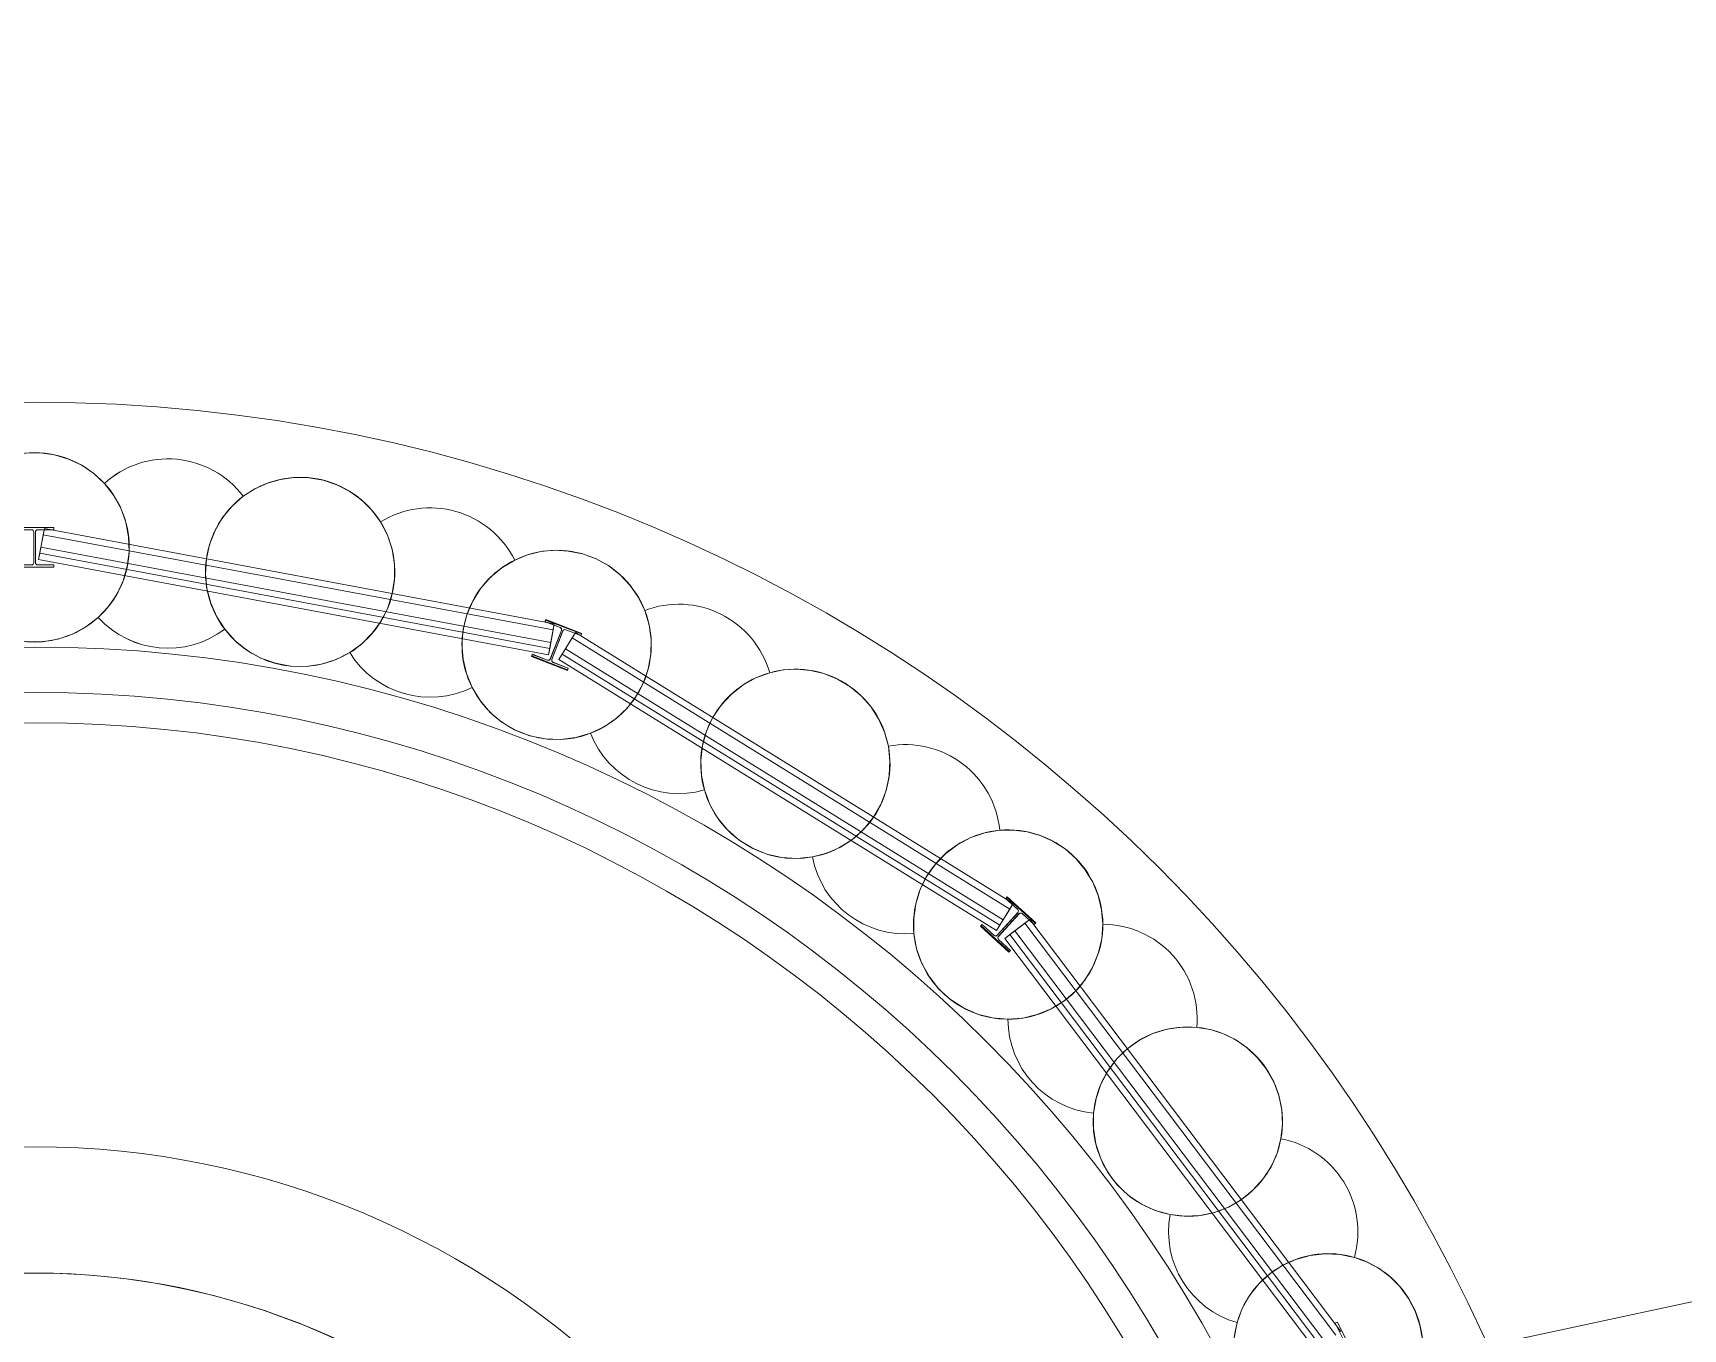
# Model space of a CAD drawing. Header units: metres. Extents: x 1753726 to 1755216, y 5920592 to 5921703.
# Drawn here: x 1754506.63 to 1754513.17, y 5921242.94 to 5921248.07 of the extents above; entities that cross this region are included whole.
import ezdxf

# ---------------------------------------------------------------- set-up
doc = ezdxf.new("R2010")
doc.units = ezdxf.units.M
doc.linetypes.add('HIDDEN2', pattern=[4.7625, 3.175, -1.5875])
for name, color, linetype, lineweight in [('A-FLOR-____-OTLN', 9, 'Continuous', 9), ('A-WALL-____-OTLN', 2, 'Continuous', 9), ('P-PIPE-____-OTLN', 6, 'HIDDEN2', 18), ('S-BEAM-____-OTLN', 7, 'Continuous', 9), ('S-FNDN-____-OTLN', 7, 'Continuous', 9)]:
    doc.layers.add(name, color=color, linetype=linetype, lineweight=lineweight)

# ---------------------------------------------------------------- blocks, each defined once
blk = doc.blocks.new('308492-ARUP-TUTB-MOD-0001_rvt-1-X-ARUP-GL-HERNE_BAY_ALIGNMENT')
at = {"layer": 'P-PIPE-____-OTLN'}
blk.add_line((1754602.3352, 5921262.139), (1754508.564, 5921242.0535), dxfattribs=at)
blk = doc.blocks.new('Arup_Beam_Steel I Section_UC_AU1 - 150UC30-4470260-X-ARUP-GL-HERNE_BAY_ALIGNMENT')
at = {"layer": 'S-BEAM-____-OTLN'}
for p, q in [((1754506.7128, 5921246.1148), (1754506.5598, 5921246.1148)), ((1754506.5598, 5921246.1148), (1754506.5598, 5921246.1054)), ((1754506.5598, 5921246.1054), (1754506.5598, 5921246.1148)), ((1754506.5598, 5921246.1148), (1754506.7128, 5921246.1148)), ((1754506.5598, 5921246.1054), (1754506.6241, 5921246.1054)), ((1754506.6241, 5921246.1054), (1754506.5598, 5921246.1054)), ((1754506.633, 5921246.0965), (1754506.633, 5921245.9751)), ((1754506.633, 5921245.9751), (1754506.633, 5921246.0965)), ((1754506.6396, 5921245.9751), (1754506.6396, 5921246.0965)), ((1754506.6396, 5921246.0965), (1754506.6396, 5921245.9751)), ((1754506.6485, 5921246.1054), (1754506.7128, 5921246.1054)), ((1754506.7128, 5921246.1054), (1754506.6485, 5921246.1054)), ((1754506.7128, 5921246.1054), (1754506.7128, 5921246.1148)), ((1754506.7128, 5921246.1148), (1754506.7128, 5921246.1054)), ((1754506.6241, 5921245.9662), (1754506.5598, 5921245.9662)), ((1754506.5598, 5921245.9662), (1754506.5598, 5921245.9568)), ((1754506.5598, 5921245.9568), (1754506.5598, 5921245.9662)), ((1754506.5598, 5921245.9662), (1754506.6241, 5921245.9662)), ((1754506.5598, 5921245.9568), (1754506.7128, 5921245.9568)), ((1754506.7128, 5921245.9568), (1754506.5598, 5921245.9568)), ((1754506.7128, 5921245.9662), (1754506.6485, 5921245.9662)), ((1754506.6485, 5921245.9662), (1754506.7128, 5921245.9662)), ((1754506.7128, 5921245.9568), (1754506.7128, 5921245.9662)), ((1754506.7128, 5921245.9662), (1754506.7128, 5921245.9568))]:
    blk.add_line(p, q, dxfattribs=at)
blk.add_arc((1754506.6241, 5921246.0965), 0.0089, 0, 90, dxfattribs=at)
blk.add_arc((1754506.6241, 5921246.0965), 0.0089, 0, 90, dxfattribs=at)
for centre, start_param, end_param in [((1754506.6485, 5921246.0965), 1.570796, 3.141593), ((1754506.6485, 5921246.0965), 1.570796, 3.141593), ((1754506.6241, 5921245.9751), 4.712389, 6.283185), ((1754506.6241, 5921245.9751), 4.712389, 6.283185), ((1754506.6485, 5921245.9751), 3.141593, 4.712389), ((1754506.6485, 5921245.9751), 3.141593, 4.712389)]:
    blk.add_ellipse(centre, major_axis=(0.0089, 0), ratio=1, start_param=start_param, end_param=end_param, dxfattribs=at)
blk = doc.blocks.new('Arup_Beam_Steel I Section_UC_AU1 - 150UC23_4-4492548-X-ARUP-GL-HERNE_BAY_ALIGNMENT')
at = {"layer": 'S-BEAM-____-OTLN'}
for p, q in [((1754508.6609, 5921245.7475), (1754508.6585, 5921245.7412)), ((1754508.6585, 5921245.7412), (1754508.6609, 5921245.7475)), ((1754508.6585, 5921245.7412), (1754508.7182, 5921245.718)), ((1754508.7182, 5921245.718), (1754508.6585, 5921245.7412)), ((1754508.8027, 5921245.6926), (1754508.6609, 5921245.7475)), ((1754508.6609, 5921245.7475), (1754508.8027, 5921245.6926)), ((1754508.7233, 5921245.7065), (1754508.6797, 5921245.5941)), ((1754508.6797, 5921245.5941), (1754508.7233, 5921245.7065)), ((1754508.6854, 5921245.5919), (1754508.729, 5921245.7043)), ((1754508.729, 5921245.7043), (1754508.6854, 5921245.5919)), ((1754508.7405, 5921245.7094), (1754508.8002, 5921245.6863)), ((1754508.8002, 5921245.6863), (1754508.7405, 5921245.7094)), ((1754508.8002, 5921245.6863), (1754508.8027, 5921245.6926)), ((1754508.8027, 5921245.6926), (1754508.8002, 5921245.6863)), ((1754508.6085, 5921245.6121), (1754508.606, 5921245.6058)), ((1754508.606, 5921245.6058), (1754508.6085, 5921245.6121)), ((1754508.606, 5921245.6058), (1754508.7478, 5921245.5509)), ((1754508.7478, 5921245.5509), (1754508.606, 5921245.6058)), ((1754508.6682, 5921245.589), (1754508.6085, 5921245.6121)), ((1754508.6085, 5921245.6121), (1754508.6682, 5921245.589)), ((1754508.7502, 5921245.5572), (1754508.6905, 5921245.5804)), ((1754508.6905, 5921245.5804), (1754508.7502, 5921245.5572)), ((1754508.7478, 5921245.5509), (1754508.7502, 5921245.5572)), ((1754508.7502, 5921245.5572), (1754508.7478, 5921245.5509))]:
    blk.add_line(p, q, dxfattribs=at)
for centre, major_axis, start_param, end_param in [((1754508.715, 5921245.7097), (0.00486, 0.00746), 4.920289, 6.491085), ((1754508.715, 5921245.7097), (0.00486, 0.00746), 4.920289, 6.491085), ((1754508.7373, 5921245.7011), (0.00871, 0.00184), 0.993298, 2.564094), ((1754508.7373, 5921245.7011), (0.00871, 0.00184), 0.993298, 2.564094), ((1754508.6714, 5921245.5973), (0.00848, 0.00269), 4.036193, 5.606989), ((1754508.6714, 5921245.5973), (0.00848, 0.00269), 4.036193, 5.606989), ((1754508.6937, 5921245.5887), (0.00557, 0.00694), 1.877394, 3.44819), ((1754508.6937, 5921245.5887), (0.00557, 0.00694), 1.877394, 3.44819)]:
    blk.add_ellipse(centre, major_axis=major_axis, ratio=1, start_param=start_param, end_param=end_param, dxfattribs=at)
blk = doc.blocks.new('Arup_Beam_Steel I Section_UC_AU1 - 150UC23_4-4492549-X-ARUP-GL-HERNE_BAY_ALIGNMENT')
at = {"layer": 'S-BEAM-____-OTLN'}
for p, q in [((1754510.4882, 5921244.649), (1754510.4836, 5921244.644)), ((1754510.4836, 5921244.644), (1754510.4882, 5921244.649)), ((1754510.4836, 5921244.644), (1754510.531, 5921244.6008)), ((1754510.531, 5921244.6008), (1754510.4836, 5921244.644)), ((1754510.6005, 5921244.5466), (1754510.4882, 5921244.649)), ((1754510.4882, 5921244.649), (1754510.6005, 5921244.5466)), ((1754510.5315, 5921244.5882), (1754510.4503, 5921244.4991)), ((1754510.4503, 5921244.4991), (1754510.5315, 5921244.5882)), ((1754510.4548, 5921244.495), (1754510.536, 5921244.5841)), ((1754510.536, 5921244.5841), (1754510.4548, 5921244.495)), ((1754510.5486, 5921244.5847), (1754510.5959, 5921244.5416)), ((1754510.5959, 5921244.5416), (1754510.5486, 5921244.5847)), ((1754510.3904, 5921244.5417), (1754510.3858, 5921244.5367)), ((1754510.3858, 5921244.5367), (1754510.3904, 5921244.5417)), ((1754510.3858, 5921244.5367), (1754510.4981, 5921244.4343)), ((1754510.4981, 5921244.4343), (1754510.3858, 5921244.5367)), ((1754510.4377, 5921244.4985), (1754510.3904, 5921244.5417)), ((1754510.3904, 5921244.5417), (1754510.4377, 5921244.4985)), ((1754510.5959, 5921244.5416), (1754510.6005, 5921244.5466)), ((1754510.6005, 5921244.5466), (1754510.5959, 5921244.5416)), ((1754510.5027, 5921244.4393), (1754510.4554, 5921244.4824)), ((1754510.4554, 5921244.4824), (1754510.5027, 5921244.4393)), ((1754510.4981, 5921244.4343), (1754510.5027, 5921244.4393)), ((1754510.5027, 5921244.4393), (1754510.4981, 5921244.4343))]:
    blk.add_line(p, q, dxfattribs=at)
for centre, major_axis, start_param, end_param in [((1754510.525, 5921244.5942), (0.00504, 0.00734), 4.574614, 6.14541), ((1754510.525, 5921244.5942), (0.00504, 0.00734), 4.574614, 6.14541), ((1754510.5426, 5921244.5781), (0.00504, 0.00734), 6.14541, 7.716206), ((1754510.5426, 5921244.5781), (0.00504, 0.00734), 6.14541, 7.716206), ((1754510.4437, 5921244.5051), (-0.00882, 0.00122), 0.969373, 2.54017), ((1754510.4437, 5921244.5051), (-0.00882, 0.00122), 0.969373, 2.54017), ((1754510.4614, 5921244.489), (-0.00108, 0.00883), 0.7098, 2.280597), ((1754510.4614, 5921244.489), (-0.00108, 0.00883), 0.7098, 2.280597)]:
    blk.add_ellipse(centre, major_axis=major_axis, ratio=1, start_param=start_param, end_param=end_param, dxfattribs=at)
blk = doc.blocks.new('Arup_Beam_Steel I Section_UC_AU1 - 150UC30-4470261-X-ARUP-GL-HERNE_BAY_ALIGNMENT')
at = {"layer": 'S-BEAM-____-OTLN'}
for p, q in [((1754508.6616, 5921245.7505), (1754508.6582, 5921245.7417)), ((1754508.6582, 5921245.7417), (1754508.6616, 5921245.7505)), ((1754508.6582, 5921245.7417), (1754508.7181, 5921245.7185)), ((1754508.7181, 5921245.7185), (1754508.6582, 5921245.7417)), ((1754508.8042, 5921245.6952), (1754508.6616, 5921245.7505)), ((1754508.6616, 5921245.7505), (1754508.8042, 5921245.6952)), ((1754508.7232, 5921245.707), (1754508.6794, 5921245.5938)), ((1754508.6794, 5921245.5938), (1754508.7232, 5921245.707)), ((1754508.6855, 5921245.5914), (1754508.7294, 5921245.7046)), ((1754508.7294, 5921245.7046), (1754508.6855, 5921245.5914)), ((1754508.7409, 5921245.7097), (1754508.8008, 5921245.6865)), ((1754508.8008, 5921245.6865), (1754508.7409, 5921245.7097)), ((1754508.8008, 5921245.6865), (1754508.8042, 5921245.6952)), ((1754508.8042, 5921245.6952), (1754508.8008, 5921245.6865)), ((1754508.6079, 5921245.6119), (1754508.6045, 5921245.6032)), ((1754508.6045, 5921245.6032), (1754508.6079, 5921245.6119)), ((1754508.6045, 5921245.6032), (1754508.7472, 5921245.5479)), ((1754508.7472, 5921245.5479), (1754508.6045, 5921245.6032)), ((1754508.6678, 5921245.5887), (1754508.6079, 5921245.6119)), ((1754508.6079, 5921245.6119), (1754508.6678, 5921245.5887)), ((1754508.7506, 5921245.5567), (1754508.6906, 5921245.5799)), ((1754508.6906, 5921245.5799), (1754508.7506, 5921245.5567)), ((1754508.7472, 5921245.5479), (1754508.7506, 5921245.5567)), ((1754508.7506, 5921245.5567), (1754508.7472, 5921245.5479))]:
    blk.add_line(p, q, dxfattribs=at)
for centre, major_axis, start_param, end_param in [((1754508.7149, 5921245.7102), (0.00486, 0.00746), 4.920289, 6.491085), ((1754508.7149, 5921245.7102), (0.00486, 0.00746), 4.920289, 6.491085), ((1754508.7377, 5921245.7014), (-0.00097, 0.00885), 5.804384, 7.375181), ((1754508.7377, 5921245.7014), (-0.00097, 0.00885), 5.804384, 7.375181), ((1754508.6711, 5921245.597), (0.00021, 0.0089), 2.795918, 4.366714), ((1754508.6711, 5921245.597), (0.00021, 0.0089), 2.795918, 4.366714), ((1754508.6938, 5921245.5882), (0.0036, 0.00814), 1.617821, 3.188617), ((1754508.6938, 5921245.5882), (0.0036, 0.00814), 1.617821, 3.188617)]:
    blk.add_ellipse(centre, major_axis=major_axis, ratio=1, start_param=start_param, end_param=end_param, dxfattribs=at)
blk = doc.blocks.new('Arup_Beam_Steel I Section_UC_AU1 - 150UC30-4470262-X-ARUP-GL-HERNE_BAY_ALIGNMENT')
at = {"layer": 'S-BEAM-____-OTLN'}
for p, q in [((1754510.4898, 5921244.6515), (1754510.4835, 5921244.6446)), ((1754510.4835, 5921244.6446), (1754510.4898, 5921244.6515)), ((1754510.4835, 5921244.6446), (1754510.531, 5921244.6013)), ((1754510.531, 5921244.6013), (1754510.4835, 5921244.6446)), ((1754510.6029, 5921244.5485), (1754510.4898, 5921244.6515)), ((1754510.4898, 5921244.6515), (1754510.6029, 5921244.5485)), ((1754510.5316, 5921244.5887), (1754510.4498, 5921244.499)), ((1754510.4498, 5921244.499), (1754510.5316, 5921244.5887)), ((1754510.4547, 5921244.4945), (1754510.5365, 5921244.5843)), ((1754510.5365, 5921244.5843), (1754510.4547, 5921244.4945)), ((1754510.5491, 5921244.5848), (1754510.5966, 5921244.5415)), ((1754510.5966, 5921244.5415), (1754510.5491, 5921244.5848)), ((1754510.3897, 5921244.5417), (1754510.3834, 5921244.5348)), ((1754510.3834, 5921244.5348), (1754510.3897, 5921244.5417)), ((1754510.3834, 5921244.5348), (1754510.4965, 5921244.4317)), ((1754510.4965, 5921244.4317), (1754510.3834, 5921244.5348)), ((1754510.4373, 5921244.4984), (1754510.3897, 5921244.5417)), ((1754510.3897, 5921244.5417), (1754510.4373, 5921244.4984)), ((1754510.5966, 5921244.5415), (1754510.6029, 5921244.5485)), ((1754510.6029, 5921244.5485), (1754510.5966, 5921244.5415)), ((1754510.5028, 5921244.4386), (1754510.4553, 5921244.482)), ((1754510.4553, 5921244.482), (1754510.5028, 5921244.4386)), ((1754510.4965, 5921244.4317), (1754510.5028, 5921244.4386)), ((1754510.5028, 5921244.4386), (1754510.4965, 5921244.4317))]:
    blk.add_line(p, q, dxfattribs=at)
for centre, major_axis, start_param, end_param in [((1754510.525, 5921244.5947), (-0.0083, 0.00322), 2.771993, 4.34279), ((1754510.525, 5921244.5947), (-0.0083, 0.00322), 2.771993, 4.34279), ((1754510.5431, 5921244.5783), (-0.00537, 0.0071), 4.896364, 6.467161), ((1754510.5431, 5921244.5783), (-0.00537, 0.0071), 4.896364, 6.467161), ((1754510.4433, 5921244.505), (-0.0083, 0.00322), 1.201197, 2.771993), ((1754510.4433, 5921244.505), (-0.0083, 0.00322), 1.201197, 2.771993), ((1754510.4613, 5921244.4885), (-0.0083, 0.00322), 5.913586, 7.484382), ((1754510.4613, 5921244.4885), (-0.0083, 0.00322), 5.913586, 7.484382)]:
    blk.add_ellipse(centre, major_axis=major_axis, ratio=1, start_param=start_param, end_param=end_param, dxfattribs=at)
blk = doc.blocks.new('Arup_Beam_Steel I Section_UC_AU1 - 150UC30-4470263-X-ARUP-GL-HERNE_BAY_ALIGNMENT')
at = {"layer": 'S-BEAM-____-OTLN'}
for p, q in [((1754511.7977, 5921242.9663), (1754511.7893, 5921242.9622)), ((1754511.7893, 5921242.9622), (1754511.7977, 5921242.9663)), ((1754511.7893, 5921242.9622), (1754511.8179, 5921242.9046)), ((1754511.8179, 5921242.9046), (1754511.7893, 5921242.9622)), ((1754511.8659, 5921242.8294), (1754511.7977, 5921242.9663)), ((1754511.7977, 5921242.9663), (1754511.8659, 5921242.8294)), ((1754511.6647, 5921242.9001), (1754511.6562, 5921242.8959)), ((1754511.6562, 5921242.8959), (1754511.6647, 5921242.9001)), ((1754511.6562, 5921242.8959), (1754511.7244, 5921242.759)), ((1754511.7244, 5921242.759), (1754511.6562, 5921242.8959)), ((1754511.6933, 5921242.8425), (1754511.6647, 5921242.9001)), ((1754511.6647, 5921242.9001), (1754511.6933, 5921242.8425)), ((1754511.8139, 5921242.8927), (1754511.7053, 5921242.8385)), ((1754511.7053, 5921242.8385), (1754511.8139, 5921242.8927)), ((1754511.7082, 5921242.8326), (1754511.8169, 5921242.8867)), ((1754511.8169, 5921242.8867), (1754511.7082, 5921242.8326)), ((1754511.8288, 5921242.8827), (1754511.8575, 5921242.8252)), ((1754511.8575, 5921242.8252), (1754511.8288, 5921242.8827)), ((1754511.7329, 5921242.7631), (1754511.7042, 5921242.8207)), ((1754511.7042, 5921242.8207), (1754511.7329, 5921242.7631)), ((1754511.8575, 5921242.8252), (1754511.8659, 5921242.8294)), ((1754511.8659, 5921242.8294), (1754511.8575, 5921242.8252)), ((1754511.7244, 5921242.759), (1754511.7329, 5921242.7631)), ((1754511.7329, 5921242.7631), (1754511.7244, 5921242.759))]:
    blk.add_line(p, q, dxfattribs=at)
blk.add_arc((1754511.8208, 5921242.8788), 0.0089, 26.47059, 116.47059, dxfattribs=at)
blk.add_arc((1754511.8208, 5921242.8788), 0.0089, 26.47059, 116.47059, dxfattribs=at)
for centre, major_axis, start_param, end_param in [((1754511.81, 5921242.9006), (0.00469, 0.00757), 4.15799, 5.728787), ((1754511.81, 5921242.9006), (0.00469, 0.00757), 4.15799, 5.728787), ((1754511.7013, 5921242.8465), (-0.00757, 0.00469), 1.016398, 2.587194), ((1754511.7013, 5921242.8465), (-0.00757, 0.00469), 1.016398, 2.587194), ((1754511.7122, 5921242.8247), (-0.00757, 0.00469), 5.728787, 7.299583), ((1754511.7122, 5921242.8247), (-0.00757, 0.00469), 5.728787, 7.299583)]:
    blk.add_ellipse(centre, major_axis=major_axis, ratio=1, start_param=start_param, end_param=end_param, dxfattribs=at)
blk = doc.blocks.new('308492-ARUP-STTW-MOD-0300_rvt-1-X-ARUP-GL-HERNE_BAY_ALIGNMENT')
at = {"layer": 'A-FLOR-____-OTLN'}
blk.add_arc((1754506.6363, 5921240.3108), 5.33, 0, 180, dxfattribs=at)
blk.add_arc((1754506.6363, 5921240.3108), 5.33, 0, 180, dxfattribs=at)
at = {"layer": 'A-WALL-____-OTLN'}
for p, q in [((1754506.6522, 5921245.9878), (1754506.6752, 5921246.1107)), ((1754506.6706, 5921246.0861), (1754506.6568, 5921246.0124)), ((1754506.6706, 5921246.0861), (1754506.6752, 5921246.1107)), ((1754508.6906, 5921245.7085), (1754506.6706, 5921246.0861)), ((1754508.6952, 5921245.7331), (1754506.6752, 5921246.1107)), ((1754506.6752, 5921246.1107), (1754508.6952, 5921245.7331)), ((1754506.6522, 5921245.9878), (1754506.6614, 5921246.037)), ((1754506.6614, 5921246.037), (1754506.6522, 5921245.9878)), ((1754506.6522, 5921245.9878), (1754506.6568, 5921246.0124)), ((1754506.6568, 5921246.0124), (1754508.6768, 5921245.6348)), ((1754506.6614, 5921246.037), (1754508.6814, 5921245.6593)), ((1754508.6814, 5921245.6593), (1754506.6614, 5921246.037)), ((1754506.6522, 5921245.9878), (1754508.6723, 5921245.6102)), ((1754508.6723, 5921245.6102), (1754506.6522, 5921245.9878)), ((1754506.6522, 5921245.9878), (1754508.6723, 5921245.6102)), ((1754508.6723, 5921245.6102), (1754506.6522, 5921245.9878)), ((1754508.6952, 5921245.7331), (1754508.6723, 5921245.6102)), ((1754508.6952, 5921245.7331), (1754508.6906, 5921245.7085)), ((1754508.6906, 5921245.7085), (1754508.6768, 5921245.6348)), ((1754508.7129, 5921245.5919), (1754508.7787, 5921245.6982)), ((1754508.7655, 5921245.6769), (1754508.726, 5921245.6132)), ((1754508.7655, 5921245.6769), (1754508.7787, 5921245.6982)), ((1754510.5, 5921244.603), (1754508.7655, 5921245.6769)), ((1754510.5131, 5921244.6243), (1754508.7787, 5921245.6982)), ((1754508.7787, 5921245.6982), (1754510.5131, 5921244.6243)), ((1754508.6814, 5921245.6593), (1754508.6723, 5921245.6102)), ((1754508.6814, 5921245.6593), (1754508.6723, 5921245.6102)), ((1754508.6768, 5921245.6348), (1754508.6723, 5921245.6102)), ((1754508.7129, 5921245.5919), (1754508.7392, 5921245.6344)), ((1754508.7392, 5921245.6344), (1754508.7129, 5921245.5919)), ((1754508.7129, 5921245.5919), (1754508.726, 5921245.6132)), ((1754508.726, 5921245.6132), (1754510.4605, 5921244.5392)), ((1754508.7392, 5921245.6344), (1754510.4736, 5921244.5605)), ((1754510.4736, 5921244.5605), (1754508.7392, 5921245.6344)), ((1754508.7129, 5921245.5919), (1754510.4473, 5921244.518)), ((1754510.4473, 5921244.518), (1754508.7129, 5921245.5919)), ((1754508.7129, 5921245.5919), (1754510.4473, 5921244.518)), ((1754510.4473, 5921244.518), (1754508.7129, 5921245.5919)), ((1754510.5131, 5921244.6243), (1754510.4473, 5921244.518)), ((1754510.5131, 5921244.6243), (1754510.5, 5921244.603)), ((1754510.4736, 5921244.5605), (1754510.4473, 5921244.518)), ((1754510.4736, 5921244.5605), (1754510.4473, 5921244.518)), ((1754510.5, 5921244.603), (1754510.4605, 5921244.5392)), ((1754510.4795, 5921244.4864), (1754510.5792, 5921244.5617)), ((1754510.5593, 5921244.5466), (1754510.5792, 5921244.5617)), ((1754511.8116, 5921242.9297), (1754510.5792, 5921244.5617)), ((1754510.5792, 5921244.5617), (1754511.8116, 5921242.9297)), ((1754510.4605, 5921244.5392), (1754510.4473, 5921244.518)), ((1754510.4795, 5921244.4864), (1754510.5194, 5921244.5165)), ((1754510.5194, 5921244.5165), (1754510.4795, 5921244.4864)), ((1754510.4795, 5921244.4864), (1754510.4994, 5921244.5014)), ((1754510.4795, 5921244.4864), (1754511.7119, 5921242.8544)), ((1754511.7119, 5921242.8544), (1754510.4795, 5921244.4864)), ((1754510.4795, 5921244.4864), (1754511.7119, 5921242.8544)), ((1754511.7119, 5921242.8544), (1754510.4795, 5921244.4864)), ((1754510.5593, 5921244.5466), (1754510.4994, 5921244.5014)), ((1754510.4994, 5921244.5014), (1754511.7318, 5921242.8695)), ((1754510.5194, 5921244.5165), (1754511.7518, 5921242.8845)), ((1754511.7518, 5921242.8845), (1754510.5194, 5921244.5165)), ((1754511.7917, 5921242.9147), (1754510.5593, 5921244.5466))]:
    blk.add_line(p, q, dxfattribs=at)
at = {"layer": 'S-BEAM-____-OTLN'}
for radius in [5.33, 5.33, 5.33, 5.33, 5.03, 5.03, 5.03, 5.03]:
    blk.add_arc((1754506.6363, 5921240.3108), radius, 0, 180, dxfattribs=at)
at = {"layer": 'S-FNDN-____-OTLN', "flags": 128}
for points in [[(1754506.5442, 5921246.3993), (1754506.601, 5921246.4091), (1754506.6586, 5921246.4101), (1754506.7157, 5921246.4023), (1754506.7709, 5921246.3858), (1754506.8229, 5921246.361), (1754506.8706, 5921246.3286), (1754506.9126, 5921246.2892)], [(1754506.9126, 5921246.2892), (1754506.8706, 5921246.3286), (1754506.8229, 5921246.361), (1754506.7709, 5921246.3858), (1754506.7157, 5921246.4023), (1754506.6586, 5921246.4101), (1754506.601, 5921246.4091), (1754506.5442, 5921246.3993)], [(1754506.9126, 5921246.2892), (1754506.949, 5921246.2427), (1754506.9776, 5921246.191), (1754506.9978, 5921246.1355), (1754507.0089, 5921246.0775), (1754507.0109, 5921246.0185), (1754507.0035, 5921245.9599), (1754506.987, 5921245.9032), (1754506.9618, 5921245.8497), (1754506.9286, 5921245.8009), (1754506.8881, 5921245.758)], [(1754506.8881, 5921245.758), (1754506.9286, 5921245.8009), (1754506.9618, 5921245.8497), (1754506.987, 5921245.9032), (1754507.0035, 5921245.9599), (1754507.0109, 5921246.0185), (1754507.0089, 5921246.0775), (1754506.9978, 5921246.1355), (1754506.9776, 5921246.191), (1754506.949, 5921246.2427), (1754506.9126, 5921246.2892)], [(1754507.4631, 5921246.2382), (1754507.5088, 5921246.2676), (1754507.5584, 5921246.2901), (1754507.6106, 5921246.3052), (1754507.6645, 5921246.3126)], [(1754507.6645, 5921246.3126), (1754507.6106, 5921246.3052), (1754507.5584, 5921246.2901), (1754507.5088, 5921246.2676), (1754507.4631, 5921246.2382)], [(1754507.6645, 5921246.3126), (1754507.7222, 5921246.3118), (1754507.779, 5921246.3022), (1754507.8337, 5921246.284), (1754507.8849, 5921246.2576), (1754507.9315, 5921246.2237), (1754507.9723, 5921246.1831), (1754508.0065, 5921246.1367)], [(1754508.0065, 5921246.1367), (1754507.9723, 5921246.1831), (1754507.9315, 5921246.2237), (1754507.8849, 5921246.2576), (1754507.8337, 5921246.284), (1754507.779, 5921246.3022), (1754507.7222, 5921246.3118), (1754507.6645, 5921246.3126)], [(1754507.3896, 5921245.7115), (1754507.3577, 5921245.7612), (1754507.334, 5921245.8152), (1754507.3191, 5921245.8724), (1754507.3133, 5921245.9312), (1754507.3168, 5921245.9901), (1754507.3296, 5921246.0478), (1754507.3512, 5921246.1028), (1754507.3812, 5921246.1536), (1754507.4188, 5921246.1992), (1754507.4631, 5921246.2382)], [(1754507.4631, 5921246.2382), (1754507.4188, 5921246.1992), (1754507.3812, 5921246.1536), (1754507.3512, 5921246.1028), (1754507.3296, 5921246.0478), (1754507.3168, 5921245.9901), (1754507.3133, 5921245.9312), (1754507.3191, 5921245.8724), (1754507.334, 5921245.8152), (1754507.3577, 5921245.7612), (1754507.3896, 5921245.7115)], [(1754508.0065, 5921246.1367), (1754508.0337, 5921246.0842), (1754508.0523, 5921246.0282), (1754508.0619, 5921245.9699), (1754508.0622, 5921245.9108), (1754508.0533, 5921245.8524), (1754508.0353, 5921245.7962), (1754508.0086, 5921245.7435), (1754507.9741, 5921245.6956), (1754507.9324, 5921245.6537), (1754507.8847, 5921245.6189)], [(1754507.8847, 5921245.6189), (1754507.9324, 5921245.6537), (1754507.9741, 5921245.6956), (1754508.0086, 5921245.7435), (1754508.0353, 5921245.7962), (1754508.0533, 5921245.8524), (1754508.0622, 5921245.9108), (1754508.0619, 5921245.9699), (1754508.0523, 5921246.0282), (1754508.0337, 5921246.0842), (1754508.0065, 5921246.1367)], [(1754508.5382, 5921245.9854), (1754508.5886, 5921246.0059), (1754508.6414, 5921246.0189), (1754508.6955, 5921246.0241), (1754508.7498, 5921246.0214)], [(1754508.7498, 5921246.0214), (1754508.6955, 5921246.0241), (1754508.6414, 5921246.0189), (1754508.5886, 5921246.0059), (1754508.5382, 5921245.9854)], [(1754508.7498, 5921246.0214), (1754508.8064, 5921246.0101), (1754508.8604, 5921245.9902), (1754508.9108, 5921245.9622), (1754508.9564, 5921245.9269), (1754508.9959, 5921245.885), (1754509.0286, 5921245.8376), (1754509.0536, 5921245.7857)], [(1754509.0536, 5921245.7857), (1754509.0286, 5921245.8376), (1754508.9959, 5921245.885), (1754508.9564, 5921245.9269), (1754508.9108, 5921245.9622), (1754508.8604, 5921245.9902), (1754508.8064, 5921246.0101), (1754508.7498, 5921246.0214)], [(1754508.3692, 5921245.4811), (1754508.3469, 5921245.5358), (1754508.3336, 5921245.5933), (1754508.3294, 5921245.6522), (1754508.3345, 5921245.7111), (1754508.3488, 5921245.7684), (1754508.3719, 5921245.8227), (1754508.4033, 5921245.8728), (1754508.4421, 5921245.9173), (1754508.4875, 5921245.9551), (1754508.5382, 5921245.9854)], [(1754508.5382, 5921245.9854), (1754508.4875, 5921245.9551), (1754508.4421, 5921245.9173), (1754508.4033, 5921245.8728), (1754508.3719, 5921245.8227), (1754508.3488, 5921245.7684), (1754508.3345, 5921245.7111), (1754508.3294, 5921245.6522), (1754508.3336, 5921245.5933), (1754508.3469, 5921245.5358), (1754508.3692, 5921245.4811)], [(1754506.7283, 5921245.6723), (1754506.6677, 5921245.6621), (1754506.6062, 5921245.662), (1754506.5456, 5921245.6719), (1754506.4874, 5921245.6916), (1754506.4332, 5921245.7205), (1754506.3844, 5921245.758)], [(1754506.3844, 5921245.758), (1754506.4332, 5921245.7205), (1754506.4874, 5921245.6916), (1754506.5456, 5921245.6719), (1754506.6062, 5921245.662), (1754506.6677, 5921245.6621), (1754506.7283, 5921245.6723)], [(1754506.8881, 5921245.758), (1754506.8397, 5921245.7208), (1754506.786, 5921245.692), (1754506.7283, 5921245.6723)], [(1754506.7283, 5921245.6723), (1754506.786, 5921245.692), (1754506.8397, 5921245.7208), (1754506.8881, 5921245.758)], [(1754509.0536, 5921245.7857), (1754509.0707, 5921245.7291), (1754509.0788, 5921245.6706), (1754509.0775, 5921245.6116), (1754509.0669, 5921245.5535), (1754509.0474, 5921245.4977), (1754509.0194, 5921245.4457), (1754508.9835, 5921245.3988), (1754508.9408, 5921245.3581), (1754508.8921, 5921245.3246), (1754508.8388, 5921245.2991)], [(1754508.8388, 5921245.2991), (1754508.8921, 5921245.3246), (1754508.9408, 5921245.3581), (1754508.9835, 5921245.3988), (1754509.0194, 5921245.4457), (1754509.0474, 5921245.4977), (1754509.0669, 5921245.5535), (1754509.0775, 5921245.6116), (1754509.0788, 5921245.6706), (1754509.0707, 5921245.7291), (1754509.0536, 5921245.7857)], [(1754507.7119, 5921245.5641), (1754507.6505, 5921245.5652), (1754507.59, 5921245.5764), (1754507.5322, 5921245.5973), (1754507.4786, 5921245.6274), (1754507.4307, 5921245.6658), (1754507.3896, 5921245.7115)], [(1754507.3896, 5921245.7115), (1754507.4307, 5921245.6658), (1754507.4786, 5921245.6274), (1754507.5322, 5921245.5973), (1754507.59, 5921245.5764), (1754507.6505, 5921245.5652), (1754507.7119, 5921245.5641)], [(1754507.8847, 5921245.6189), (1754507.8304, 5921245.5913), (1754507.7723, 5921245.5729), (1754507.7119, 5921245.5641)], [(1754507.7119, 5921245.5641), (1754507.7723, 5921245.5729), (1754507.8304, 5921245.5913), (1754507.8847, 5921245.6189)], [(1754509.2897, 5921245.0746), (1754509.2779, 5921245.1325), (1754509.2753, 5921245.1915), (1754509.282, 5921245.2502), (1754509.2979, 5921245.3071), (1754509.3225, 5921245.3608), (1754509.3552, 5921245.4099), (1754509.3952, 5921245.4534), (1754509.4416, 5921245.49), (1754509.4931, 5921245.5188), (1754509.5485, 5921245.5393)], [(1754509.5485, 5921245.5393), (1754509.4931, 5921245.5188), (1754509.4416, 5921245.49), (1754509.3952, 5921245.4534), (1754509.3552, 5921245.4099), (1754509.3225, 5921245.3608), (1754509.2979, 5921245.3071), (1754509.282, 5921245.2502), (1754509.2753, 5921245.1915), (1754509.2779, 5921245.1325), (1754509.2897, 5921245.0746)], [(1754509.5485, 5921245.5393), (1754509.6018, 5921245.5502), (1754509.6561, 5921245.5532), (1754509.7102, 5921245.5484), (1754509.7632, 5921245.5358)], [(1754509.7632, 5921245.5358), (1754509.7102, 5921245.5484), (1754509.6561, 5921245.5532), (1754509.6018, 5921245.5502), (1754509.5485, 5921245.5393)], [(1754509.7632, 5921245.5358), (1754509.8166, 5921245.5143), (1754509.8662, 5921245.4848), (1754509.9106, 5921245.4481), (1754509.9488, 5921245.405), (1754509.98, 5921245.3565), (1754510.0034, 5921245.3039), (1754510.0185, 5921245.2483)], [(1754510.0185, 5921245.2483), (1754510.0034, 5921245.3039), (1754509.98, 5921245.3565), (1754509.9488, 5921245.405), (1754509.9106, 5921245.4481), (1754509.8662, 5921245.4848), (1754509.8166, 5921245.5143), (1754509.7632, 5921245.5358)], [(1754508.6589, 5921245.277), (1754508.5987, 5921245.2894), (1754508.5413, 5921245.3115), (1754508.4884, 5921245.3426), (1754508.4412, 5921245.382), (1754508.4011, 5921245.4286), (1754508.3692, 5921245.4811)], [(1754508.3692, 5921245.4811), (1754508.4011, 5921245.4286), (1754508.4412, 5921245.382), (1754508.4884, 5921245.3426), (1754508.5413, 5921245.3115), (1754508.5987, 5921245.2894), (1754508.6589, 5921245.277)], [(1754508.8388, 5921245.2991), (1754508.7803, 5921245.282), (1754508.7198, 5921245.2745), (1754508.6589, 5921245.277)], [(1754508.6589, 5921245.277), (1754508.7198, 5921245.2745), (1754508.7803, 5921245.282), (1754508.8388, 5921245.2991)], [(1754510.0185, 5921245.2483), (1754510.0249, 5921245.1896), (1754510.022, 5921245.1306), (1754510.0099, 5921245.0727), (1754509.9889, 5921245.0175), (1754509.9594, 5921244.9664), (1754509.9223, 5921244.9204), (1754509.8785, 5921244.8809), (1754509.829, 5921244.8487), (1754509.775, 5921244.8247), (1754509.718, 5921244.8095)], [(1754509.718, 5921244.8095), (1754509.775, 5921244.8247), (1754509.829, 5921244.8487), (1754509.8785, 5921244.8809), (1754509.9223, 5921244.9204), (1754509.9594, 5921244.9664), (1754509.9889, 5921245.0175), (1754510.0099, 5921245.0727), (1754510.022, 5921245.1306), (1754510.0249, 5921245.1896), (1754510.0185, 5921245.2483)], [(1754509.537, 5921244.8208), (1754509.4801, 5921244.844), (1754509.4278, 5921244.8763), (1754509.3814, 5921244.9166), (1754509.3423, 5921244.964), (1754509.3115, 5921245.0172), (1754509.2897, 5921245.0746)], [(1754509.2897, 5921245.0746), (1754509.3115, 5921245.0172), (1754509.3423, 5921244.964), (1754509.3814, 5921244.9166), (1754509.4278, 5921244.8763), (1754509.4801, 5921244.844), (1754509.537, 5921244.8208)], [(1754510.1199, 5921244.506), (1754510.1189, 5921244.565), (1754510.1272, 5921244.6235), (1754510.1446, 5921244.6799), (1754510.1706, 5921244.7329), (1754510.2047, 5921244.7812), (1754510.2458, 5921244.8235), (1754510.2932, 5921244.8588), (1754510.3455, 5921244.8863), (1754510.4014, 5921244.9052), (1754510.4597, 5921244.9151)], [(1754510.4597, 5921244.9151), (1754510.4014, 5921244.9052), (1754510.3455, 5921244.8863), (1754510.2932, 5921244.8588), (1754510.2458, 5921244.8235), (1754510.2047, 5921244.7812), (1754510.1706, 5921244.7329), (1754510.1446, 5921244.6799), (1754510.1272, 5921244.6235), (1754510.1189, 5921244.565), (1754510.1199, 5921244.506)], [(1754510.4597, 5921244.9151), (1754510.514, 5921244.916), (1754510.568, 5921244.9091), (1754510.6203, 5921244.8944), (1754510.67, 5921244.8723)], [(1754510.67, 5921244.8723), (1754510.6203, 5921244.8944), (1754510.568, 5921244.9091), (1754510.514, 5921244.916), (1754510.4597, 5921244.9151)], [(1754509.718, 5921244.8095), (1754509.6573, 5921244.8034), (1754509.5964, 5921244.8071), (1754509.537, 5921244.8208)], [(1754509.537, 5921244.8208), (1754509.5964, 5921244.8071), (1754509.6573, 5921244.8034), (1754509.718, 5921244.8095)], [(1754510.67, 5921244.8723), (1754510.7186, 5921244.8413), (1754510.7619, 5921244.8032), (1754510.7988, 5921244.7589), (1754510.8285, 5921244.7096), (1754510.8502, 5921244.6562), (1754510.8636, 5921244.6002), (1754510.8682, 5921244.5427)], [(1754510.8682, 5921244.5427), (1754510.8636, 5921244.6002), (1754510.8502, 5921244.6562), (1754510.8285, 5921244.7096), (1754510.7988, 5921244.7589), (1754510.7619, 5921244.8032), (1754510.7186, 5921244.8413), (1754510.67, 5921244.8723)], [(1754510.3163, 5921244.211), (1754510.2646, 5921244.2443), (1754510.2192, 5921244.2856), (1754510.181, 5921244.3338), (1754510.1513, 5921244.3876), (1754510.1307, 5921244.4455), (1754510.1199, 5921244.506)], [(1754510.1199, 5921244.506), (1754510.1307, 5921244.4455), (1754510.1513, 5921244.3876), (1754510.181, 5921244.3338), (1754510.2192, 5921244.2856), (1754510.2646, 5921244.2443), (1754510.3163, 5921244.211)], [(1754510.8682, 5921244.5427), (1754510.8637, 5921244.4838), (1754510.85, 5921244.4264), (1754510.8275, 5921244.3717), (1754510.7967, 5921244.3214), (1754510.7583, 5921244.2764), (1754510.7134, 5921244.2381), (1754510.663, 5921244.2073), (1754510.6084, 5921244.1848), (1754510.551, 5921244.1711), (1754510.4921, 5921244.1666)], [(1754510.4921, 5921244.1666), (1754510.551, 5921244.1711), (1754510.6084, 5921244.1848), (1754510.663, 5921244.2073), (1754510.7134, 5921244.2381), (1754510.7583, 5921244.2764), (1754510.7967, 5921244.3214), (1754510.8275, 5921244.3717), (1754510.85, 5921244.4264), (1754510.8637, 5921244.4838), (1754510.8682, 5921244.5427)], [(1754510.4921, 5921244.1666), (1754510.4313, 5921244.1718), (1754510.3722, 5921244.1867), (1754510.3163, 5921244.211)], [(1754510.3163, 5921244.211), (1754510.3722, 5921244.1867), (1754510.4313, 5921244.1718), (1754510.4921, 5921244.1666)], [(1754510.8314, 5921243.7944), (1754510.8413, 5921243.8526), (1754510.8602, 5921243.9086), (1754510.8877, 5921243.9609), (1754510.923, 5921244.0082), (1754510.9653, 5921244.0494), (1754511.0136, 5921244.0834), (1754511.0666, 5921244.1095), (1754511.1231, 5921244.1268), (1754511.1815, 5921244.1352), (1754511.2406, 5921244.1342)], [(1754511.2406, 5921244.1342), (1754511.1815, 5921244.1352), (1754511.1231, 5921244.1268), (1754511.0666, 5921244.1095), (1754511.0136, 5921244.0834), (1754510.9653, 5921244.0494), (1754510.923, 5921244.0082), (1754510.8877, 5921243.9609), (1754510.8602, 5921243.9086), (1754510.8413, 5921243.8526), (1754510.8314, 5921243.7944)], [(1754511.2406, 5921244.1342), (1754511.2942, 5921244.1251), (1754511.3459, 5921244.1083), (1754511.3947, 5921244.0843), (1754511.4395, 5921244.0534)], [(1754511.4395, 5921244.0534), (1754511.3947, 5921244.0843), (1754511.3459, 5921244.1083), (1754511.2942, 5921244.1251), (1754511.2406, 5921244.1342)], [(1754511.4395, 5921244.0534), (1754511.4816, 5921244.014), (1754511.5171, 5921243.9686), (1754511.5452, 5921243.9183), (1754511.5653, 5921243.8643), (1754511.5769, 5921243.8079), (1754511.5798, 5921243.7504), (1754511.5737, 5921243.6931)], [(1754511.5737, 5921243.6931), (1754511.5798, 5921243.7504), (1754511.5769, 5921243.8079), (1754511.5653, 5921243.8643), (1754511.5452, 5921243.9183), (1754511.5171, 5921243.9686), (1754511.4816, 5921244.014), (1754511.4395, 5921244.0534)], [(1754510.9703, 5921243.4683), (1754510.9256, 5921243.5106), (1754510.8885, 5921243.5596), (1754510.8599, 5921243.6139), (1754510.8405, 5921243.6723), (1754510.8309, 5921243.733), (1754510.8314, 5921243.7944)], [(1754510.8314, 5921243.7944), (1754510.8309, 5921243.733), (1754510.8405, 5921243.6723), (1754510.8599, 5921243.6139), (1754510.8885, 5921243.5596), (1754510.9256, 5921243.5106), (1754510.9703, 5921243.4683)], [(1754511.5737, 5921243.6931), (1754511.5585, 5921243.636), (1754511.5345, 5921243.582), (1754511.5023, 5921243.5325), (1754511.4628, 5921243.4886), (1754511.4168, 5921243.4515), (1754511.3656, 5921243.4221), (1754511.3104, 5921243.401), (1754511.2526, 5921243.3889), (1754511.1937, 5921243.386), (1754511.135, 5921243.3925)], [(1754511.135, 5921243.3925), (1754511.1937, 5921243.386), (1754511.2526, 5921243.3889), (1754511.3104, 5921243.401), (1754511.3656, 5921243.4221), (1754511.4168, 5921243.4515), (1754511.4628, 5921243.4886), (1754511.5023, 5921243.5325), (1754511.5345, 5921243.582), (1754511.5585, 5921243.636), (1754511.5737, 5921243.6931)], [(1754511.135, 5921243.3925), (1754511.0762, 5921243.4087), (1754511.0208, 5921243.4342), (1754510.9703, 5921243.4683)], [(1754510.9703, 5921243.4683), (1754511.0208, 5921243.4342), (1754511.0762, 5921243.4087), (1754511.135, 5921243.3925)], [(1754511.4001, 5921242.9643), (1754511.4205, 5921243.0197), (1754511.4494, 5921243.0712), (1754511.486, 5921243.1175), (1754511.5294, 5921243.1575), (1754511.5786, 5921243.1902), (1754511.6323, 5921243.2148), (1754511.6892, 5921243.2307), (1754511.7479, 5921243.2374), (1754511.8069, 5921243.2348), (1754511.8647, 5921243.223)], [(1754511.8647, 5921243.223), (1754511.8069, 5921243.2348), (1754511.7479, 5921243.2374), (1754511.6892, 5921243.2307), (1754511.6323, 5921243.2148), (1754511.5786, 5921243.1902), (1754511.5294, 5921243.1575), (1754511.486, 5921243.1175), (1754511.4494, 5921243.0712), (1754511.4205, 5921243.0197), (1754511.4001, 5921242.9643)], [(1754511.8647, 5921243.223), (1754511.9158, 5921243.2042), (1754511.9636, 5921243.1783), (1754512.0071, 5921243.1457), (1754512.0454, 5921243.1071)], [(1754512.0454, 5921243.1071), (1754512.0071, 5921243.1457), (1754511.9636, 5921243.1783), (1754511.9158, 5921243.2042), (1754511.8647, 5921243.223)], [(1754512.0454, 5921243.1071), (1754512.0796, 5921243.0606), (1754512.1061, 5921243.0095), (1754512.1245, 5921242.9549), (1754512.1344, 5921242.8981), (1754512.1354, 5921242.8405), (1754512.1276, 5921242.7834), (1754512.1111, 5921242.7282)], [(1754512.1111, 5921242.7282), (1754512.1276, 5921242.7834), (1754512.1354, 5921242.8405), (1754512.1344, 5921242.8981), (1754512.1245, 5921242.9549), (1754512.1061, 5921243.0095), (1754512.0796, 5921243.0606), (1754512.0454, 5921243.1071)], [(1754511.4767, 5921242.6182), (1754511.4406, 5921242.6679), (1754511.4131, 5921242.7229), (1754511.3949, 5921242.7816), (1754511.3866, 5921242.8425), (1754511.3883, 5921242.9039), (1754511.4001, 5921242.9643)], [(1754511.4001, 5921242.9643), (1754511.3883, 5921242.9039), (1754511.3866, 5921242.8425), (1754511.3949, 5921242.7816), (1754511.4131, 5921242.7229), (1754511.4406, 5921242.6679), (1754511.4767, 5921242.6182)]]:
    blk.add_lwpolyline(points, dxfattribs=at)
at = {"layer": 'S-FNDN-____-OTLN'}
for centre, radius, start, end in [((1754506.6363, 5921240.3108), 6.3, 0, 180), ((1754506.6363, 5921240.3108), 6.3, 0, 180), ((1754507.1645, 5921246.0114), 0.375, 37.22383, 132.18794), ((1754507.1645, 5921246.0114), 0.375, 37.22383, 132.18794), ((1754506.6363, 5921246.0358), 0.375, 312.18794, 42.51795), ((1754506.6363, 5921246.0358), 0.375, 312.18794, 42.51795), ((1754508.203, 5921245.8172), 0.375, 26.63559, 121.5997), ((1754508.203, 5921245.8172), 0.375, 26.63559, 121.5997), ((1754508.7044, 5921245.6492), 0.375, 21.34148, 116.30558), ((1754508.7044, 5921245.6492), 0.375, 21.34148, 116.30558), ((1754508.7044, 5921245.6492), 0.375, 116.30558, 206.63559), ((1754509.1881, 5921245.4356), 0.375, 16.04736, 111.01147), ((1754509.1881, 5921245.4356), 0.375, 16.04736, 111.01147), ((1754506.6363, 5921246.0358), 0.375, 227.81206, 312.18794), ((1754506.6363, 5921246.0358), 0.375, 227.81206, 312.18794), ((1754508.7044, 5921245.6492), 0.375, 291.01147, 21.34148), ((1754508.203, 5921245.8172), 0.375, 211.92971, 296.30558), ((1754508.203, 5921245.8172), 0.375, 211.92971, 296.30558), ((1754508.203, 5921245.8172), 0.375, 211.92971, 296.30558), ((1754508.203, 5921245.8172), 0.375, 211.92971, 296.30558), ((1754508.7044, 5921245.6492), 0.375, 206.63559, 291.01147), ((1754506.6363, 5921240.3108), 5.15, 0, 180), ((1754506.6363, 5921240.3108), 5.15, 0, 180), ((1754509.1881, 5921245.4356), 0.375, 201.34148, 285.71735), ((1754509.1881, 5921245.4356), 0.375, 201.34148, 285.71735), ((1754509.1881, 5921245.4356), 0.375, 201.34148, 285.71735), ((1754509.1881, 5921245.4356), 0.375, 201.34148, 285.71735), ((1754509.6501, 5921245.1783), 0.375, 280.42323, 10.75324), ((1754510.0863, 5921244.8794), 0.375, 5.45912, 100.42323), ((1754510.0863, 5921244.8794), 0.375, 5.45912, 100.42323), ((1754510.0863, 5921244.8794), 0.375, 5.45912, 100.42323), ((1754510.0863, 5921244.8794), 0.375, 5.45912, 100.42323), ((1754509.6501, 5921245.1783), 0.375, 196.04736, 280.42323), ((1754510.4932, 5921244.5416), 0.375, 95.12911, 185.45912), ((1754510.4932, 5921244.5416), 0.375, 0.165, 95.12911), ((1754510.0863, 5921244.8794), 0.375, 190.75324, 275.12911), ((1754510.0863, 5921244.8794), 0.375, 190.75324, 275.12911), ((1754510.0863, 5921244.8794), 0.375, 190.75324, 275.12911), ((1754510.0863, 5921244.8794), 0.375, 190.75324, 275.12911), ((1754510.4932, 5921244.5416), 0.375, 185.45912, 269.835), ((1754510.4932, 5921244.5416), 0.375, 185.45912, 269.83499), ((1754510.4932, 5921244.5416), 0.375, 269.83499, 0.165), ((1754510.4932, 5921244.5416), 0.375, 269.83499, 0.165), ((1754510.8671, 5921244.1677), 0.375, 354.87089, 89.835), ((1754510.8671, 5921244.1677), 0.375, 354.87089, 89.83499), ((1754510.8671, 5921244.1677), 0.375, 354.87089, 89.835), ((1754510.8671, 5921244.1677), 0.375, 354.87089, 89.83499), ((1754510.8671, 5921244.1677), 0.375, 180.165, 264.54088), ((1754510.8671, 5921244.1677), 0.375, 180.165, 264.54088), ((1754510.8671, 5921244.1677), 0.375, 180.165, 264.54088), ((1754510.8671, 5921244.1677), 0.375, 180.165, 264.54088), ((1754511.2049, 5921243.7609), 0.375, 84.54088, 174.87089), ((1754511.2049, 5921243.7609), 0.375, 349.57677, 84.54088), ((1754511.2049, 5921243.7609), 0.375, 349.57677, 84.54088), ((1754511.2049, 5921243.7609), 0.375, 174.87089, 259.24676), ((1754511.2049, 5921243.7609), 0.375, 174.87089, 259.24676), ((1754511.2049, 5921243.7609), 0.375, 259.24676, 349.57677), ((1754511.2049, 5921243.7609), 0.375, 259.24676, 349.57677), ((1754511.5037, 5921243.3246), 0.375, 344.28265, 79.24676), ((1754511.5037, 5921243.3246), 0.375, 344.28265, 79.24676), ((1754511.5037, 5921243.3246), 0.375, 344.28265, 79.24676), ((1754511.5037, 5921243.3246), 0.375, 344.28265, 79.24676), ((1754511.5037, 5921243.3246), 0.375, 169.57677, 253.95264), ((1754511.5037, 5921243.3246), 0.375, 169.57677, 253.95264), ((1754511.5037, 5921243.3246), 0.375, 169.57677, 253.95264), ((1754511.5037, 5921243.3246), 0.375, 169.57677, 253.95264), ((1754511.7611, 5921242.8626), 0.375, 73.95264, 164.28265), ((1754511.7611, 5921242.8626), 0.375, 73.95264, 164.28265), ((1754511.7611, 5921242.8626), 0.375, 338.98853, 73.95264), ((1754511.7611, 5921242.8626), 0.375, 164.28265, 248.65852), ((1754511.7611, 5921242.8626), 0.375, 164.28265, 248.65852)]:
    blk.add_arc(centre, radius, start, end, dxfattribs=at)
for centre, major_axis, start_param, end_param in [((1754506.6363, 5921246.0358), (0.1996, 0.3175), 6.015759, 7.673196), ((1754506.6363, 5921246.0358), (-0.2126, 0.3089), 4.851604, 6.509041), ((1754507.1645, 5921246.0114), (0.0461, 0.3722), 5.485256, 7.142692), ((1754507.1645, 5921246.0114), (0.0461, 0.3722), 5.485256, 7.142692), ((1754507.6882, 5921245.9383), (-0.3124, 0.2074), 4.284799, 5.942236), ((1754507.6882, 5921245.9383), (-0.3686, 0.069), 3.88388, 5.541316), ((1754507.6882, 5921245.9383), (0.1676, 0.3354), 1.107357, 2.683914), ((1754507.6882, 5921245.9383), (0.2685, 0.2618), 1.441848, 3.018404), ((1754508.203, 5921245.8172), (-0.2405, 0.2878), 4.481181, 6.138617), ((1754508.203, 5921245.8172), (-0.2405, 0.2878), 4.481181, 6.138617), ((1754507.6882, 5921245.9383), (-0.2527, 0.2771), 2.953704, 4.530261), ((1754507.6882, 5921245.9383), (-0.2167, 0.3061), 3.077102, 4.653658), ((1754508.7044, 5921245.6492), (-0.2483, 0.281), 6.018468, 7.595024), ((1754509.1881, 5921245.4356), (-0.3714, 0.0517), 3.560063, 5.217499), ((1754509.1881, 5921245.4356), (-0.3714, 0.0517), 3.560063, 5.217499), ((1754507.1645, 5921246.0114), (-0.3354, 0.1676), 1.205517, 2.678154), ((1754507.1645, 5921246.0114), (0.375, 0), 3.883671, 5.356308), ((1754507.1645, 5921246.0114), (-0.3354, 0.1676), 1.205517, 2.678154), ((1754507.1645, 5921246.0114), (0.375, 0), 3.883671, 5.356308), ((1754508.7044, 5921245.6492), (0.2992, 0.2261), 4.432101, 6.008657), ((1754507.6882, 5921245.9383), (0.1416, 0.3472), 2.607624, 4.080261), ((1754507.6882, 5921245.9383), (0.0461, 0.3722), 2.343663, 3.8163), ((1754509.6501, 5921245.1783), (-0.2205, 0.3033), 5.928948, 7.505504), ((1754509.6501, 5921245.1783), (-0.2515, 0.2781), 5.82232, 7.398876), ((1754509.6501, 5921245.1783), (0.0199, 0.3745), 4.953162, 6.610598), ((1754509.6501, 5921245.1783), (0.2095, 0.311), 5.492929, 7.150365), ((1754508.7044, 5921245.6492), (0.3687, 0.0684), 3.423112, 4.895749), ((1754509.6501, 5921245.1783), (0.3182, 0.1984), 4.336821, 5.913377), ((1754509.6501, 5921245.1783), (-0.367, 0.0772), 0.487409, 1.960046), ((1754510.4932, 5921244.5416), (-0.1256, 0.3533), 6.031064, 7.60762), ((1754510.4932, 5921244.5416), (0.3537, 0.1246), 5.947304, 7.60474), ((1754511.2049, 5921243.7609), (0.3056, 0.2173), 0.857368, 2.433924), ((1754511.7611, 5921242.8626), (0.3368, 0.1648), 5.461361, 7.118797)]:
    blk.add_ellipse(centre, major_axis=major_axis, ratio=1, start_param=start_param, end_param=end_param, dxfattribs=at)
at = {"layer": 'S-BEAM-____-OTLN'}
for name in ['Arup_Beam_Steel I Section_UC_AU1 - 150UC30-4470260-X-ARUP-GL-HERNE_BAY_ALIGNMENT', 'Arup_Beam_Steel I Section_UC_AU1 - 150UC30-4470261-X-ARUP-GL-HERNE_BAY_ALIGNMENT', 'Arup_Beam_Steel I Section_UC_AU1 - 150UC23_4-4492548-X-ARUP-GL-HERNE_BAY_ALIGNMENT', 'Arup_Beam_Steel I Section_UC_AU1 - 150UC30-4470262-X-ARUP-GL-HERNE_BAY_ALIGNMENT', 'Arup_Beam_Steel I Section_UC_AU1 - 150UC23_4-4492549-X-ARUP-GL-HERNE_BAY_ALIGNMENT', 'Arup_Beam_Steel I Section_UC_AU1 - 150UC30-4470263-X-ARUP-GL-HERNE_BAY_ALIGNMENT']:
    blk.add_blockref(name, (0, 0), dxfattribs=at)
blk = doc.blocks.new('308492-ARUP-STPW-MOD-1900_rvt-1-X-ARUP-GL-HERNE_BAY_ALIGNMENT')
at = {"layer": 'A-FLOR-____-OTLN'}
blk.add_arc((1754506.6363, 5921240.3108), 3.35, 0, 180, dxfattribs=at)
blk.add_arc((1754506.6363, 5921240.3108), 3.35, 0, 180, dxfattribs=at)
at = {"layer": 'A-WALL-____-OTLN'}
for start in [0, 40.8]:
    blk.add_arc((1754506.6363, 5921240.3108), 2.85, start, 180, dxfattribs=at)

msp = doc.modelspace()

# ---------------------------------------------------------------- block references
for name in ['308492-ARUP-TUTB-MOD-0001_rvt-1-X-ARUP-GL-HERNE_BAY_ALIGNMENT', '308492-ARUP-STPW-MOD-1900_rvt-1-X-ARUP-GL-HERNE_BAY_ALIGNMENT', '308492-ARUP-STTW-MOD-0300_rvt-1-X-ARUP-GL-HERNE_BAY_ALIGNMENT']:
    msp.add_blockref(name, (0, 0))

doc.saveas('drawing.dxf')
